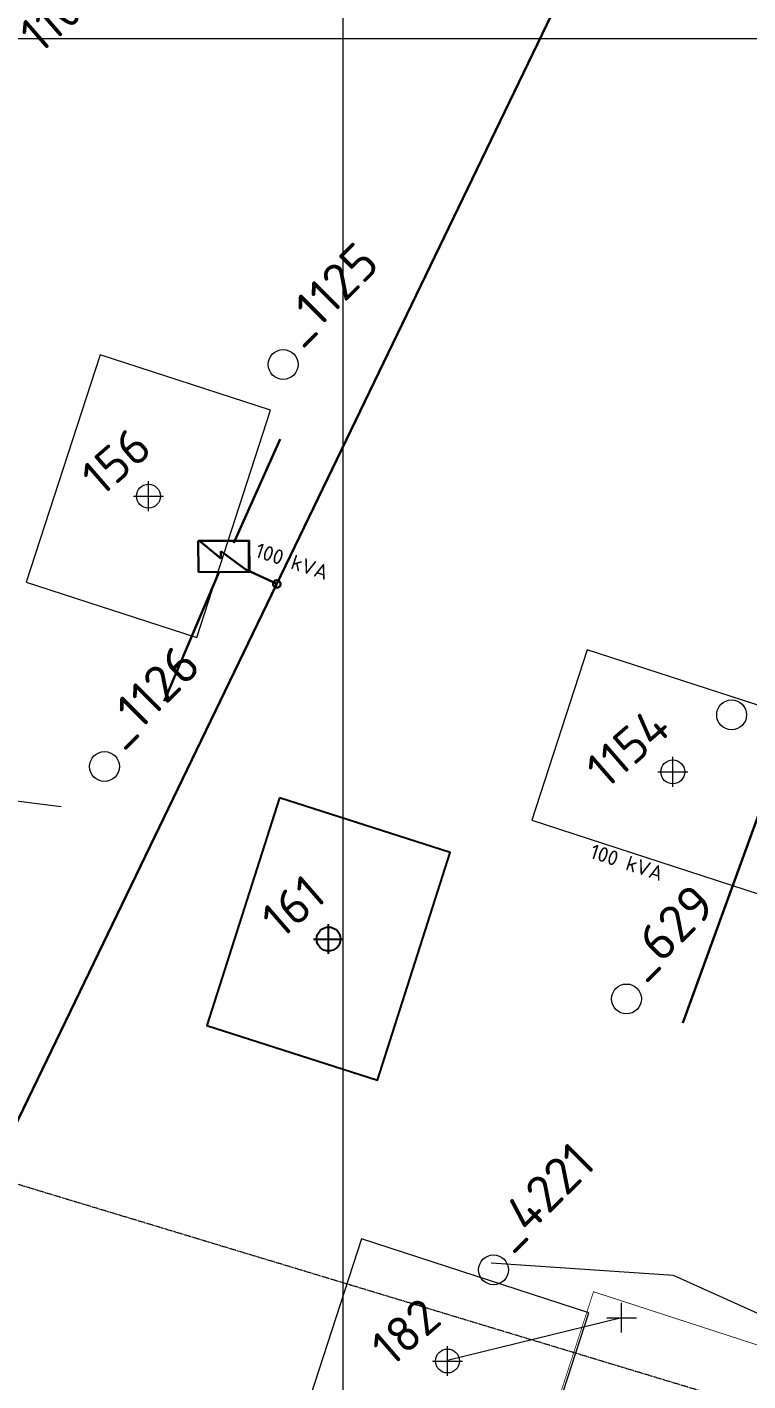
# Model space of a CAD drawing. Header units: millimetres. Extents: x 519 to 9564855, y -810 to 5021775.
# Drawn here: x 9529894.3 to 9530135.6, y 5000550.6 to 5001003.8 of the extents above; entities that cross this region are included whole.
import ezdxf
from ezdxf.enums import TextEntityAlignment as Align

# ---------------------------------------------------------------- set-up
doc = ezdxf.new("R2010")
doc.units = ezdxf.units.MM
doc.header["$LTSCALE"] = 2
doc.header["$MEASUREMENT"] = 0
doc.header["$PDMODE"] = 2
doc.header["$PDSIZE"] = 5
doc.linetypes.add('92051501$0$GROUND2', pattern=[35, 25, -10])
doc.linetypes.add('DASHED', pattern=[0.75, 0.5, -0.25])
for name, color, linetype in [('GRID_PULKOVO', 7, 'Continuous'), ('OLD WELLS(dr.bfr2000)', 24, 'Continuous'), ('ROAD_FIELD', 255, '92051501$0$GROUND2'), ('Скважины на 2021 год', 7, 'Continuous'), ('Скважины на 2025 год _ОСМОТР', 5, 'Continuous')]:
    doc.layers.add(name, color=color, linetype=linetype)
for name, color, linetype, lineweight in [('размеры', 7, 'Continuous', 9), ('Скважины на 2024 год-125', 10, 'Continuous', 40), ('Электро', 1, 'Continuous', 30), ('Электроснаб', 1, 'Continuous', 18), ('Электроснабжене', 1, 'Continuous', 18)]:
    doc.layers.add(name, color=color, linetype=linetype, lineweight=lineweight)
doc.styles.add('Elect', font='isocpeur.ttf')
doc.styles.get("Standard").update_dxf_attribs({"font": 'isocpeur.ttf', "width": 0.5})

msp = doc.modelspace()

# ---------------------------------------------------------------- linework, layer by layer
at = {"color": 6, "lineweight": 0}
for p, q in [((9530110.63041, 5000585.97336), (9530049.591, 5000590.065)), ((9530224.8313, 5000534.4773), (9530110.63041, 5000585.97336))]:
    msp.add_line(p, q, dxfattribs=at)
at = {"color": 3, "lineweight": 0, "ltscale": 2, "const_width": 0.25, "flags": 128}
msp.add_lwpolyline([(9530015.9874, 5000371.55355), (9530083.87306, 5000580.48414), (9530222.83412, 5000535.33296)], dxfattribs=at)
at = {"layer": 'GRID_PULKOVO', "lineweight": 0}
for p, q in [((9530000, 5010000), (9530000, 4992000)), ((9519000, 5001000), (9533000, 5001000))]:
    msp.add_line(p, q, dxfattribs=at)
at = {"layer": 'OLD WELLS(dr.bfr2000)', "lineweight": 0}
for centre in [(9529980, 5000890.9), (9530130.1, 5000773.6), (9529920.2, 5000756.3), (9530094.9, 5000678.5), (9530050.4, 5000587.8)]:
    msp.add_circle(centre, 5, dxfattribs=at)
at = {"layer": 'ROAD_FIELD', "lineweight": 0}
msp.add_lwpolyline([(9529905.67932, 5000742.82648), (9529780.99162, 5000758.60909)], dxfattribs=at)
at = {"layer": 'размеры', "color": 6, "linetype": 'DASHED', "lineweight": 0, "ltscale": 0.3}
msp.add_line((9529634.97853, 5000694.04458), (9530369.79789, 5000471.63982), dxfattribs=at)
at = {"layer": 'Скважины на 2024 год-125', "linetype": 'ByBlock', "lineweight": 0}
msp.add_line((9530093.3, 5000571.8), (9530035.02, 5000557.52), dxfattribs=at)
at = {"layer": 'Скважины на 2024 год-125', "color": 0, "linetype": 'ByBlock', "lineweight": 0}
for points in [[(9529951.07102, 5000799.48723), (9529975.79238, 5000875.57175), (9529918.72898, 5000894.11277), (9529894.00762, 5000818.02825)], [(9530063.18723, 5000738.32898), (9530139.27175, 5000713.60762), (9530157.81277, 5000770.67102), (9530081.72825, 5000795.39238)], [(9529987.68723, 5000541.12898), (9530063.77175, 5000516.40762), (9530082.31277, 5000573.47102), (9530006.22825, 5000598.19238)]]:
    msp.add_lwpolyline(points, close=True, dxfattribs=at)
for centre in [(9529934.9, 5000846.8), (9530110.4, 5000754.5), (9530035, 5000557.3)]:
    msp.add_circle(centre, 4, dxfattribs=at)
for p in [(9530110.4, 5000754.5), (9530035, 5000557.3)]:
    msp.add_point(p, dxfattribs=at)
at = {"layer": 'Скважины на 2024 год-125', "color": 5, "linetype": 'ByBlock', "lineweight": 0}
msp.add_point((9530093.3, 5000571.8), dxfattribs=at)
at = {"layer": 'Скважины на 2025 год _ОСМОТР', "color": 0, "linetype": 'ByBlock', "lineweight": -2, "ltscale": 50}
msp.add_lwpolyline([(9529978.75166, 5000745.78724), (9529954.45953, 5000669.56459), (9530011.62652, 5000651.3455), (9530035.91865, 5000727.56815)], close=True, dxfattribs=at)
at = {"layer": 'Скважины на 2025 год _ОСМОТР', "color": 0, "linetype": 'ByBlock', "lineweight": -2}
msp.add_circle((9529995.2, 5000698.56), 4, dxfattribs=at)
at = {"layer": 'Скважины на 2025 год _ОСМОТР', "color": 0, "linetype": 'ByBlock', "lineweight": 0}
msp.add_point((9529934.9, 5000846.8), dxfattribs=at)
at = {"layer": 'Скважины на 2025 год _ОСМОТР', "color": 0, "linetype": 'ByBlock', "lineweight": -2}
msp.add_point((9529995.2, 5000698.56), dxfattribs=at)
at = {"layer": 'Электро'}
for p, q in [((9529977.67757, 5000816.97798, 0), (9530089.41357, 5001048.66298, 0)), ((9530113.81296, 5000670.47244, 0), (9530223.92793, 5000974.37913, 0)), ((9529951.59126, 5000831.89872, 0), (9529968.63969, 5000832.00306, 0)), ((9529951.65596, 5000821.32637, 0), (9529951.59126, 5000831.89872, 0)), ((9529968.54244, 5000831.90461, 0), (9529951.94684, 5000831.80304, 0)), ((9529951.94684, 5000831.80304, 0), (9529959.15862, 5000825.97581, 0)), ((9529968.46875, 5000821.46215, 0), (9529968.54244, 5000831.90461, 0)), ((9529968.63969, 5000832.00306, 0), (9529968.70439, 5000821.43071, 0)), ((9529959.15862, 5000825.97581, 0), (9529959.14408, 5000828.35104, 0)), ((9529959.14408, 5000828.35104, 0), (9529968.46875, 5000821.46215, 0)), ((9529968.70439, 5000821.43071, 0), (9529951.65596, 5000821.32637, 0)), ((9529977.88755, 5000817.41337, 0), (9529967.46219, 5000822.20578, 0)), ((9529862.25257, 5000578.07198, 0), (9529977.67757, 5000816.97798, 0))]:
    msp.add_line(p, q, dxfattribs=at)
at = {"layer": 'Электро', "ltscale": 0.05}
for p, q in [((9529963.53414, 5000831.1766, 0), (9529978.97714, 5000865.8866, 0)), ((9529958.50892, 5000821.26224, 0), (9529940.15114, 5000778.1506, 0))]:
    msp.add_line(p, q, dxfattribs=at)
at = {"layer": 'Электро', "ltscale": 25}
for start, end in [(162, 342), (342, 162)]:
    msp.add_arc((9529977.88755, 5000817.41337, 0), 1.25, start, end, dxfattribs=at)
at = {"layer": 'Электроснаб', "color": 1, "lineweight": 0}
for p, q in [((9529977.67757, 5000816.97798, 0), (9530089.41357, 5001048.66298, 0)), ((9529862.25257, 5000578.07198, 0), (9529977.67757, 5000816.97798, 0))]:
    msp.add_line(p, q, dxfattribs=at)
at = {"layer": 'Электроснаб', "color": 1, "linetype": 'ByBlock', "lineweight": 0}
for p, q in [((9530113.81296, 5000670.47244, 0), (9530223.92793, 5000974.37913, 0)), ((9529951.59126, 5000831.89872, 0), (9529968.63969, 5000832.00306, 0)), ((9529951.65596, 5000821.32637, 0), (9529951.59126, 5000831.89872, 0)), ((9529968.54244, 5000831.90461, 0), (9529951.94684, 5000831.80304, 0)), ((9529951.94684, 5000831.80304, 0), (9529959.15862, 5000825.97581, 0)), ((9529968.46875, 5000821.46215, 0), (9529968.54244, 5000831.90461, 0)), ((9529968.63969, 5000832.00306, 0), (9529968.70439, 5000821.43071, 0)), ((9529959.15862, 5000825.97581, 0), (9529959.14408, 5000828.35104, 0)), ((9529959.14408, 5000828.35104, 0), (9529968.46875, 5000821.46215, 0)), ((9529968.70439, 5000821.43071, 0), (9529951.65596, 5000821.32637, 0)), ((9529977.88755, 5000817.41337, 0), (9529967.46219, 5000822.20578, 0))]:
    msp.add_line(p, q, dxfattribs=at)
at = {"layer": 'Электроснаб', "color": 1, "linetype": 'ByBlock', "lineweight": 0, "ltscale": 0.05}
for p, q in [((9529963.53414, 5000831.1766, 0), (9529978.97714, 5000865.8866, 0)), ((9529958.50892, 5000821.26224, 0), (9529940.15114, 5000778.1506, 0))]:
    msp.add_line(p, q, dxfattribs=at)
at = {"layer": 'Электроснаб', "color": 1, "linetype": 'ByBlock', "lineweight": 0, "ltscale": 25}
for start, end in [(162, 342), (342, 162)]:
    msp.add_arc((9529977.88755, 5000817.41337, 0), 1.25, start, end, dxfattribs=at)
at = {"layer": 'Электроснабжене', "color": 1, "lineweight": 0}
for p, q in [((9529977.67757, 5000816.97798, 0), (9530089.41357, 5001048.66298, 0)), ((9529862.25257, 5000578.07198, 0), (9529977.67757, 5000816.97798, 0))]:
    msp.add_line(p, q, dxfattribs=at)
at = {"layer": 'Электроснабжене', "color": 1, "linetype": 'ByBlock', "lineweight": 0}
for p, q in [((9530113.81296, 5000670.47244, 0), (9530223.92793, 5000974.37913, 0)), ((9529951.59126, 5000831.89872, 0), (9529968.63969, 5000832.00306, 0)), ((9529951.65596, 5000821.32637, 0), (9529951.59126, 5000831.89872, 0)), ((9529968.54244, 5000831.90461, 0), (9529951.94684, 5000831.80304, 0)), ((9529951.94684, 5000831.80304, 0), (9529959.15862, 5000825.97581, 0)), ((9529968.46875, 5000821.46215, 0), (9529968.54244, 5000831.90461, 0)), ((9529968.63969, 5000832.00306, 0), (9529968.70439, 5000821.43071, 0)), ((9529959.15862, 5000825.97581, 0), (9529959.14408, 5000828.35104, 0)), ((9529959.14408, 5000828.35104, 0), (9529968.46875, 5000821.46215, 0)), ((9529968.70439, 5000821.43071, 0), (9529951.65596, 5000821.32637, 0)), ((9529977.88755, 5000817.41337, 0), (9529967.46219, 5000822.20578, 0))]:
    msp.add_line(p, q, dxfattribs=at)
at = {"layer": 'Электроснабжене', "color": 1, "linetype": 'ByBlock', "lineweight": 0, "ltscale": 0.05}
for p, q in [((9529963.53414, 5000831.1766, 0), (9529978.97714, 5000865.8866, 0)), ((9529958.50892, 5000821.26224, 0), (9529940.15114, 5000778.1506, 0))]:
    msp.add_line(p, q, dxfattribs=at)
at = {"layer": 'Электроснабжене', "color": 1, "linetype": 'ByBlock', "lineweight": 0, "ltscale": 25}
for start, end in [(162, 342), (342, 162)]:
    msp.add_arc((9529977.88755, 5000817.41337, 0), 1.25, start, end, dxfattribs=at)

# ---------------------------------------------------------------- texts
at = {"layer": 'OLD WELLS(dr.bfr2000)', "lineweight": 0, "style": 'Elect'}
for s, p in [(' _1125', (9529980, 5000890.9)), (' _1126', (9529920.2, 5000756.3)), (' _629', (9530094.9, 5000678.5)), (' _4221', (9530050.4, 5000587.8))]:
    msp.add_text(s, height=12.5, rotation=44.9999999, dxfattribs=at).set_placement(p)
at = {"layer": 'Скважины на 2021 год', "lineweight": 0}
msp.add_text('1102', height=12, rotation=41, dxfattribs=at).set_placement((9529900.87872, 5000991.85283), align=Align.BOTTOM_LEFT)
at = {"layer": 'Скважины на 2024 год-125', "color": 0, "linetype": 'ByBlock', "lineweight": 0, "style": 'Elect'}
for s, p in [('156', (9529919.13953, 5000846.29899)), ('182', (9530016.19202, 5000554.97929))]:
    msp.add_text(s, height=12, rotation=41, dxfattribs=at).set_placement(p)
at = {"layer": 'Скважины на 2024 год-125', "color": 0, "linetype": 'ByBlock', "lineweight": 0}
msp.add_text('1154', height=12, rotation=41, dxfattribs=at).set_placement((9530090.45332, 5000745.6798), align=Align.BOTTOM_LEFT)
at = {"layer": 'Скважины на 2025 год _ОСМОТР', "color": 0, "linetype": 'ByBlock', "lineweight": -2, "style": 'Elect'}
msp.add_text('161', height=12, rotation=41, dxfattribs=at).set_placement((9529979.42883, 5000698.24369))
at = {"layer": 'Электроснаб', "color": 1, "linetype": 'ByBlock', "lineweight": 0}
msp.add_text('100 kVA', height=5, rotation=341.691556, dxfattribs=at).set_placement((9530082.32812, 5000725.78239, -0.00006))
at = {"layer": 'Электроснабжене', "color": 1, "linetype": 'ByBlock', "lineweight": 0}
for p in [(9529970.25826, 5000826.57577, -0.00006), (9530082.32812, 5000725.78239, -0.00006)]:
    msp.add_text('100 kVA', height=5, rotation=341.691556, dxfattribs=at).set_placement(p)

doc.saveas('drawing.dxf')
